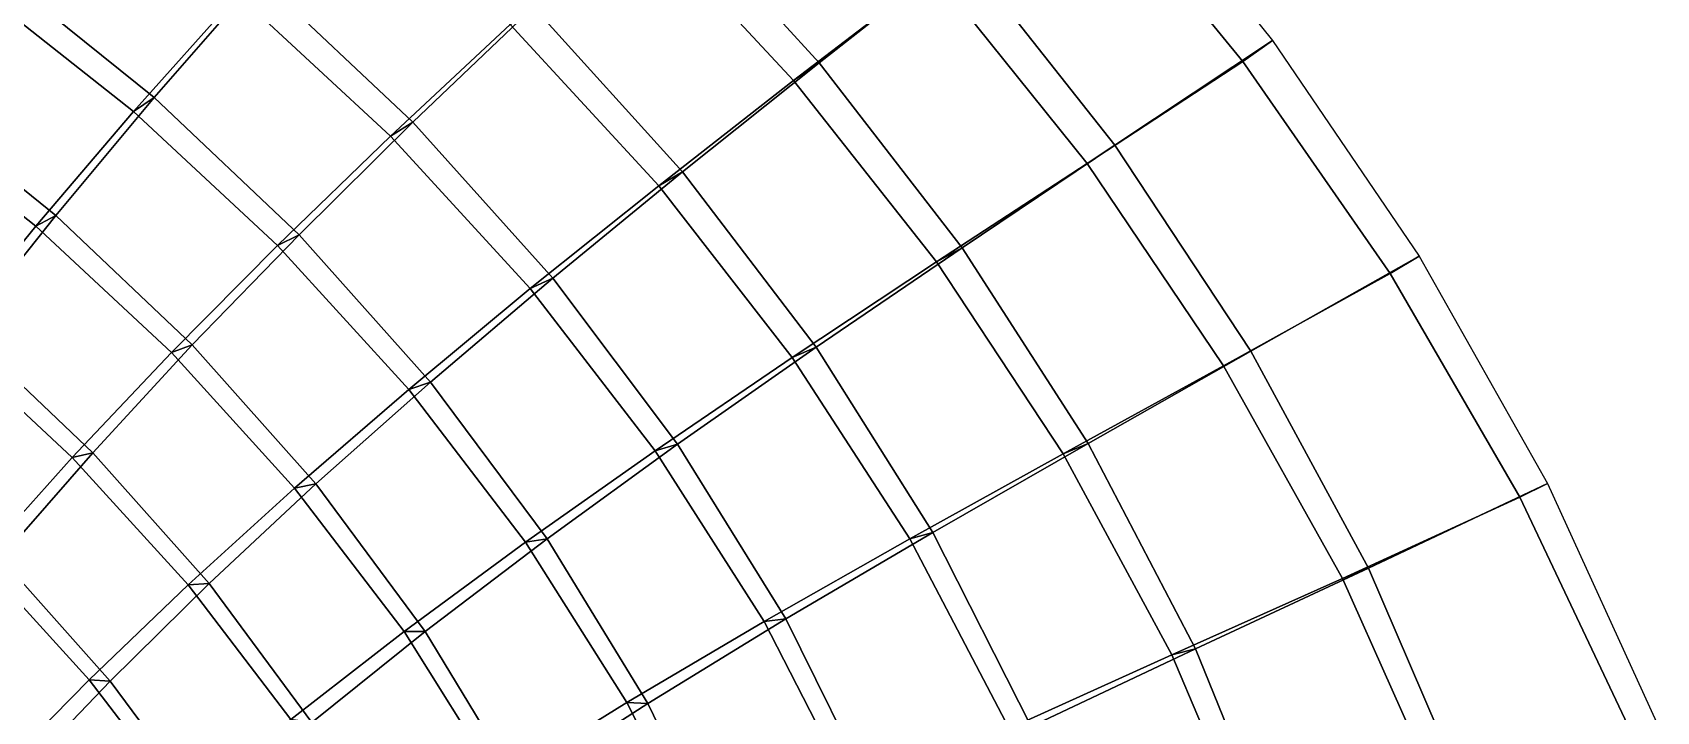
# Model space of a CAD drawing. Header units: metres. Extents: x -2184624 to 1125696, y -1900362 to 1900362.
# Drawn here: x 378008 to 1042518, y 1030950 to 1308779 of the extents above; entities that cross this region are included whole.
import ezdxf

# ---------------------------------------------------------------- set-up
doc = ezdxf.new("R2010")
doc.units = ezdxf.units.M

msp = doc.modelspace()

# ---------------------------------------------------------------- linework, layer by layer
for points in [[(634915.94, 1367382.9, 93050.15), (689085.06, 1416675.4, 56232.43), (758195.3, 1342186.5, 54584.14), (699859.25, 1296426, 89444.375)], [(624709.8, 1358646.6, 65484.8), (678090.44, 1406249.4, 28177.875), (746914.56, 1333172.5, 26085.924), (689429.4, 1289101, 61417.203)], [(363630.8, 1333795.9, 193616.11), (402781.3, 1386018, 166246.88), (470788.34, 1331418.5, 159922.22), (427848.62, 1282122.1, 185681.22)], [(758195.3, 1342186.5, 54584.14), (818400.2, 1388809.8, 14701.871), (885356.3, 1305548.2, 14923.465), (820874.1, 1262637.5, 52743.363)], [(806455.7, 1378618.5, -14701.871), (818400.2, 1388809.8, 14701.871), (885356.3, 1305548.2, 14923.465), (873316.2, 1296870.2, -14923.465)], [(355578.8, 1326915.4, 168179.23), (394437.44, 1377795, 140414), (461997.97, 1324383.8, 133674.19), (419382.44, 1276426.6, 159831.25)], [(470788.34, 1331418.5, 159922.22), (516275.7, 1381805.6, 130262.016), (583014.6, 1319184.1, 125175.86), (533666.3, 1272061.9, 153040.28)], [(746914.56, 1333172.5, 26085.924), (806455.7, 1378618.5, -14701.871), (873316.2, 1296870.2, -14923.465), (809516.75, 1255117.2, 23767.73)], [(461997.97, 1324383.8, 133674.19), (507042.62, 1373325.1, 103588.16), (573433.75, 1312008.9, 98062.266), (524564.3, 1266332.9, 126350.59)], [(583014.6, 1319184.1, 125175.86), (634915.94, 1367382.9, 93050.15), (699859.25, 1296426, 89444.375), (643989.8, 1251810.9, 119578.234)], [(624709.8, 1358646.6, 65484.8), (634915.94, 1367382.9, 93050.15), (699859.25, 1296426, 89444.375), (689429.4, 1289101, 61417.203)], [(689429.4, 1289101, 61417.203), (699859.25, 1296426, 89444.375), (634915.94, 1367382.9, 93050.15), (624709.8, 1358646.6, 65484.8)], [(573433.75, 1312008.9, 98062.266), (624709.8, 1358646.6, 65484.8), (689429.4, 1289101, 61417.203), (634229.3, 1246053.6, 91994.5)], [(746914.56, 1333172.5, 26085.924), (758195.3, 1342186.5, 54584.14), (699859.25, 1296426, 89444.375), (689429.4, 1289101, 61417.203)], [(689429.4, 1289101, 61417.203), (699859.25, 1296426, 89444.375), (758195.3, 1342186.5, 54584.14), (746914.56, 1333172.5, 26085.924)], [(699859.25, 1296426, 89444.375), (758195.3, 1342186.5, 54584.14), (820874.1, 1262637.5, 52743.363), (758407.25, 1220727.9, 85419.63)], [(746914.56, 1333172.5, 26085.924), (758195.3, 1342186.5, 54584.14), (820874.1, 1262637.5, 52743.363), (809516.75, 1255117.2, 23767.73)], [(809516.75, 1255117.2, 23767.73), (820874.1, 1262637.5, 52743.363), (758195.3, 1342186.5, 54584.14), (746914.56, 1333172.5, 26085.924)], [(326957.66, 1282731.5, 217369.72), (363630.8, 1333795.9, 193616.11), (427848.62, 1282122.1, 185681.22), (387589.3, 1233918.1, 207892.05)], [(355578.8, 1326915.4, 168179.23), (363630.8, 1333795.9, 193616.11), (427848.62, 1282122.1, 185681.22), (419382.44, 1276426.6, 159831.25)], [(419382.44, 1276426.6, 159831.25), (427848.62, 1282122.1, 185681.22), (363630.8, 1333795.9, 193616.11), (355578.8, 1326915.4, 168179.23)], [(461997.97, 1324383.8, 133674.19), (470788.34, 1331418.5, 159922.22), (427848.62, 1282122.1, 185681.22), (419382.44, 1276426.6, 159831.25)], [(419382.44, 1276426.6, 159831.25), (427848.62, 1282122.1, 185681.22), (470788.34, 1331418.5, 159922.22), (461997.97, 1324383.8, 133674.19)], [(427848.62, 1282122.1, 185681.22), (470788.34, 1331418.5, 159922.22), (533666.3, 1272061.9, 153040.28), (487084.7, 1225983.4, 177056.89)], [(461997.97, 1324383.8, 133674.19), (470788.34, 1331418.5, 159922.22), (533666.3, 1272061.9, 153040.28), (524564.3, 1266332.9, 126350.59)], [(524564.3, 1266332.9, 126350.59), (533666.3, 1272061.9, 153040.28), (470788.34, 1331418.5, 159922.22), (461997.97, 1324383.8, 133674.19)], [(689429.4, 1289101, 61417.203), (746914.56, 1333172.5, 26085.924), (809516.75, 1255117.2, 23767.73), (747960.25, 1214913.4, 56896.34)], [(319101.22, 1277095.5, 192301.62), (355578.8, 1326915.4, 168179.23), (419382.44, 1276426.6, 159831.25), (379341, 1229467.1, 182418.27)], [(419382.44, 1276426.6, 159831.25), (461997.97, 1324383.8, 133674.19), (524564.3, 1266332.9, 126350.59), (478330.5, 1221597.6, 150770.45)], [(573433.75, 1312008.9, 98062.266), (583014.6, 1319184.1, 125175.86), (533666.3, 1272061.9, 153040.28), (524564.3, 1266332.9, 126350.59)], [(524564.3, 1266332.9, 126350.59), (533666.3, 1272061.9, 153040.28), (583014.6, 1319184.1, 125175.86), (573433.75, 1312008.9, 98062.266)], [(533666.3, 1272061.9, 153040.28), (583014.6, 1319184.1, 125175.86), (643989.8, 1251810.9, 119578.234), (590909.5, 1208264, 145475)], [(573433.75, 1312008.9, 98062.266), (583014.6, 1319184.1, 125175.86), (643989.8, 1251810.9, 119578.234), (634229.3, 1246053.6, 91994.5)], [(634229.3, 1246053.6, 91994.5), (643989.8, 1251810.9, 119578.234), (583014.6, 1319184.1, 125175.86), (573433.75, 1312008.9, 98062.266)], [(524564.3, 1266332.9, 126350.59), (573433.75, 1312008.9, 98062.266), (634229.3, 1246053.6, 91994.5), (581655.5, 1203964.8, 118316.31)], [(873316.2, 1296870.2, -14923.465), (885356.3, 1305548.2, 14923.465), (820874.1, 1262637.5, 52743.363), (809516.75, 1255117.2, 23767.73)], [(809516.75, 1255117.2, 23767.73), (820874.1, 1262637.5, 52743.363), (885356.3, 1305548.2, 14923.465), (873316.2, 1296870.2, -14923.465)], [(820874.1, 1262637.5, 52743.363), (885356.3, 1305548.2, 14923.465), (945383.3, 1217239.5, 15160.942), (876571.4, 1178351.1, 50648.98)], [(873316.2, 1296870.2, -14923.465), (885356.3, 1305548.2, 14923.465), (945383.3, 1217239.5, 15160.942), (933503.06, 1210129.5, -15160.942)], [(689429.4, 1289101, 61417.203), (699859.25, 1296426, 89444.375), (643989.8, 1251810.9, 119578.234), (634229.3, 1246053.6, 91994.5)], [(634229.3, 1246053.6, 91994.5), (643989.8, 1251810.9, 119578.234), (699859.25, 1296426, 89444.375), (689429.4, 1289101, 61417.203)], [(643989.8, 1251810.9, 119578.234), (699859.25, 1296426, 89444.375), (758407.25, 1220727.9, 85419.63), (698655.75, 1180028.5, 113336.76)], [(689429.4, 1289101, 61417.203), (699859.25, 1296426, 89444.375), (758407.25, 1220727.9, 85419.63), (747960.25, 1214913.4, 56896.34)], [(747960.25, 1214913.4, 56896.34), (758407.25, 1220727.9, 85419.63), (699859.25, 1296426, 89444.375), (689429.4, 1289101, 61417.203)], [(809516.75, 1255117.2, 23767.73), (873316.2, 1296870.2, -14923.465), (933503.06, 1210129.5, -15160.942), (865386.1, 1172397.9, 21158.785)], [(292834.3, 1232847.2, 237814.42), (326957.66, 1282731.5, 217369.72), (387589.3, 1233918.1, 207892.05), (350083.53, 1186807.8, 226879.16)], [(319101.22, 1277095.5, 192301.62), (326957.66, 1282731.5, 217369.72), (387589.3, 1233918.1, 207892.05), (379341, 1229467.1, 182418.27)], [(379341, 1229467.1, 182418.27), (387589.3, 1233918.1, 207892.05), (326957.66, 1282731.5, 217369.72), (319101.22, 1277095.5, 192301.62)], [(634229.3, 1246053.6, 91994.5), (689429.4, 1289101, 61417.203), (747960.25, 1214913.4, 56896.34), (688915.4, 1175806, 85251.01)], [(285086.7, 1228369, 213092.95), (319101.22, 1277095.5, 192301.62), (379341, 1229467.1, 182418.27), (341957.78, 1183516, 201764.22)], [(419382.44, 1276426.6, 159831.25), (427848.62, 1282122.1, 185681.22), (387589.3, 1233918.1, 207892.05), (379341, 1229467.1, 182418.27)], [(379341, 1229467.1, 182418.27), (387589.3, 1233918.1, 207892.05), (427848.62, 1282122.1, 185681.22), (419382.44, 1276426.6, 159831.25)], [(379341, 1229467.1, 182418.27), (419382.44, 1276426.6, 159831.25), (478330.5, 1221597.6, 150770.45), (434884.88, 1177782.6, 171708.16)], [(387589.3, 1233918.1, 207892.05), (427848.62, 1282122.1, 185681.22), (487084.7, 1225983.4, 177056.89), (443408.5, 1180917.6, 197606.88)], [(419382.44, 1276426.6, 159831.25), (427848.62, 1282122.1, 185681.22), (487084.7, 1225983.4, 177056.89), (478330.5, 1221597.6, 150770.45)], [(478330.5, 1221597.6, 150770.45), (487084.7, 1225983.4, 177056.89), (427848.62, 1282122.1, 185681.22), (419382.44, 1276426.6, 159831.25)], [(524564.3, 1266332.9, 126350.59), (533666.3, 1272061.9, 153040.28), (487084.7, 1225983.4, 177056.89), (478330.5, 1221597.6, 150770.45)], [(478330.5, 1221597.6, 150770.45), (487084.7, 1225983.4, 177056.89), (533666.3, 1272061.9, 153040.28), (524564.3, 1266332.9, 126350.59)], [(487084.7, 1225983.4, 177056.89), (533666.3, 1272061.9, 153040.28), (590909.5, 1208264, 145475), (540848.75, 1165701.8, 167593.1)], [(524564.3, 1266332.9, 126350.59), (533666.3, 1272061.9, 153040.28), (590909.5, 1208264, 145475), (581655.5, 1203964.8, 118316.31)], [(581655.5, 1203964.8, 118316.31), (590909.5, 1208264, 145475), (533666.3, 1272061.9, 153040.28), (524564.3, 1266332.9, 126350.59)], [(478330.5, 1221597.6, 150770.45), (524564.3, 1266332.9, 126350.59), (581655.5, 1203964.8, 118316.31), (531955.75, 1162760.2, 140847.4)], [(809516.75, 1255117.2, 23767.73), (820874.1, 1262637.5, 52743.363), (758407.25, 1220727.9, 85419.63), (747960.25, 1214913.4, 56896.34)], [(747960.25, 1214913.4, 56896.34), (758407.25, 1220727.9, 85419.63), (820874.1, 1262637.5, 52743.363), (809516.75, 1255117.2, 23767.73)], [(758407.25, 1220727.9, 85419.63), (820874.1, 1262637.5, 52743.363), (876571.4, 1178351.1, 50648.98), (809975.9, 1140644, 80849.58)], [(809516.75, 1255117.2, 23767.73), (820874.1, 1262637.5, 52743.363), (876571.4, 1178351.1, 50648.98), (865386.1, 1172397.9, 21158.785)], [(865386.1, 1172397.9, 21158.785), (876571.4, 1178351.1, 50648.98), (820874.1, 1262637.5, 52743.363), (809516.75, 1255117.2, 23767.73)], [(634229.3, 1246053.6, 91994.5), (643989.8, 1251810.9, 119578.234), (590909.5, 1208264, 145475), (581655.5, 1203964.8, 118316.31)], [(581655.5, 1203964.8, 118316.31), (590909.5, 1208264, 145475), (643989.8, 1251810.9, 119578.234), (634229.3, 1246053.6, 91994.5)], [(590909.5, 1208264, 145475), (643989.8, 1251810.9, 119578.234), (698655.75, 1180028.5, 113336.76), (641979.94, 1140382.5, 137056.61)], [(634229.3, 1246053.6, 91994.5), (643989.8, 1251810.9, 119578.234), (698655.75, 1180028.5, 113336.76), (688915.4, 1175806, 85251.01)], [(688915.4, 1175806, 85251.01), (698655.75, 1180028.5, 113336.76), (643989.8, 1251810.9, 119578.234), (634229.3, 1246053.6, 91994.5)], [(747960.25, 1214913.4, 56896.34), (809516.75, 1255117.2, 23767.73), (865386.1, 1172397.9, 21158.785), (799758.75, 1136439.8, 51793.582)], [(581655.5, 1203964.8, 118316.31), (634229.3, 1246053.6, 91994.5), (688915.4, 1175806, 85251.01), (632763.44, 1137646, 109401.95)], [(379341, 1229467.1, 182418.27), (387589.3, 1233918.1, 207892.05), (350083.53, 1186807.8, 226879.16), (341957.78, 1183516, 201764.22)], [(341957.78, 1183516, 201764.22), (350083.53, 1186807.8, 226879.16), (387589.3, 1233918.1, 207892.05), (379341, 1229467.1, 182418.27)], [(341957.78, 1183516, 201764.22), (379341, 1229467.1, 182418.27), (434884.88, 1177782.6, 171708.16), (394310.03, 1134875.6, 189511.22)], [(350083.53, 1186807.8, 226879.16), (387589.3, 1233918.1, 207892.05), (443408.5, 1180917.6, 197606.88), (402707.66, 1136844.1, 215033.9)], [(379341, 1229467.1, 182418.27), (387589.3, 1233918.1, 207892.05), (443408.5, 1180917.6, 197606.88), (434884.88, 1177782.6, 171708.16)], [(434884.88, 1177782.6, 171708.16), (443408.5, 1180917.6, 197606.88), (387589.3, 1233918.1, 207892.05), (379341, 1229467.1, 182418.27)], [(478330.5, 1221597.6, 150770.45), (487084.7, 1225983.4, 177056.89), (443408.5, 1180917.6, 197606.88), (434884.88, 1177782.6, 171708.16)], [(434884.88, 1177782.6, 171708.16), (443408.5, 1180917.6, 197606.88), (487084.7, 1225983.4, 177056.89), (478330.5, 1221597.6, 150770.45)], [(443408.5, 1180917.6, 197606.88), (487084.7, 1225983.4, 177056.89), (540848.75, 1165701.8, 167593.1), (493946.9, 1124056.6, 186345.73)], [(478330.5, 1221597.6, 150770.45), (487084.7, 1225983.4, 177056.89), (540848.75, 1165701.8, 167593.1), (531955.75, 1162760.2, 140847.4)], [(531955.75, 1162760.2, 140847.4), (540848.75, 1165701.8, 167593.1), (487084.7, 1225983.4, 177056.89), (478330.5, 1221597.6, 150770.45)], [(434884.88, 1177782.6, 171708.16), (478330.5, 1221597.6, 150770.45), (531955.75, 1162760.2, 140847.4), (485285.6, 1122380.9, 160005.14)], [(747960.25, 1214913.4, 56896.34), (758407.25, 1220727.9, 85419.63), (698655.75, 1180028.5, 113336.76), (688915.4, 1175806, 85251.01)], [(688915.4, 1175806, 85251.01), (698655.75, 1180028.5, 113336.76), (758407.25, 1220727.9, 85419.63), (747960.25, 1214913.4, 56896.34)], [(698655.75, 1180028.5, 113336.76), (758407.25, 1220727.9, 85419.63), (809975.9, 1140644, 80849.58), (746417.8, 1104221.1, 106266.05)], [(747960.25, 1214913.4, 56896.34), (758407.25, 1220727.9, 85419.63), (809975.9, 1140644, 80849.58), (799758.75, 1136439.8, 51793.582)], [(799758.75, 1136439.8, 51793.582), (809975.9, 1140644, 80849.58), (758407.25, 1220727.9, 85419.63), (747960.25, 1214913.4, 56896.34)], [(933503.06, 1210129.5, -15160.942), (945383.3, 1217239.5, 15160.942), (876571.4, 1178351.1, 50648.98), (865386.1, 1172397.9, 21158.785)], [(865386.1, 1172397.9, 21158.785), (876571.4, 1178351.1, 50648.98), (945383.3, 1217239.5, 15160.942), (933503.06, 1210129.5, -15160.942)], [(876571.4, 1178351.1, 50648.98), (945383.3, 1217239.5, 15160.942), (997958.9, 1124182.1, 15415.284), (924681.6, 1089670, 48208.688)], [(933503.06, 1210129.5, -15160.942), (945383.3, 1217239.5, 15160.942), (997958.9, 1124182.1, 15415.284), (986545.1, 1118676.4, -15415.284)], [(688915.4, 1175806, 85251.01), (747960.25, 1214913.4, 56896.34), (799758.75, 1136439.8, 51793.582), (736936.3, 1101658.4, 77646.42)], [(865386.1, 1172397.9, 21158.785), (933503.06, 1210129.5, -15160.942), (986545.1, 1118676.4, -15415.284), (913969.25, 1085348.8, 18163.633)], [(581655.5, 1203964.8, 118316.31), (590909.5, 1208264, 145475), (540848.75, 1165701.8, 167593.1), (531955.75, 1162760.2, 140847.4)], [(531955.75, 1162760.2, 140847.4), (540848.75, 1165701.8, 167593.1), (590909.5, 1208264, 145475), (581655.5, 1203964.8, 118316.31)], [(531955.75, 1162760.2, 140847.4), (581655.5, 1203964.8, 118316.31), (632763.44, 1137646, 109401.95), (579765.94, 1100296.8, 129866.445)], [(540848.75, 1165701.8, 167593.1), (590909.5, 1208264, 145475), (641979.94, 1140382.5, 137056.61), (588620.8, 1101646.8, 157091.53)], [(581655.5, 1203964.8, 118316.31), (590909.5, 1208264, 145475), (641979.94, 1140382.5, 137056.61), (632763.44, 1137646, 109401.95)], [(632763.44, 1137646, 109401.95), (641979.94, 1140382.5, 137056.61), (590909.5, 1208264, 145475), (581655.5, 1203964.8, 118316.31)], [(307262.44, 1138590, 218166.36), (341957.78, 1183516, 201764.22), (394310.03, 1134875.6, 189511.22), (356626.94, 1092878.5, 204488.02)], [(315351.38, 1140798.5, 242936.23), (350083.53, 1186807.8, 226879.16), (402707.66, 1136844.1, 215033.9), (364991.94, 1093756.8, 229643.58)], [(341957.78, 1183516, 201764.22), (350083.53, 1186807.8, 226879.16), (402707.66, 1136844.1, 215033.9), (394310.03, 1134875.6, 189511.22)], [(394310.03, 1134875.6, 189511.22), (402707.66, 1136844.1, 215033.9), (350083.53, 1186807.8, 226879.16), (341957.78, 1183516, 201764.22)], [(434884.88, 1177782.6, 171708.16), (443408.5, 1180917.6, 197606.88), (402707.66, 1136844.1, 215033.9), (394310.03, 1134875.6, 189511.22)], [(394310.03, 1134875.6, 189511.22), (402707.66, 1136844.1, 215033.9), (443408.5, 1180917.6, 197606.88), (434884.88, 1177782.6, 171708.16)], [(394310.03, 1134875.6, 189511.22), (434884.88, 1177782.6, 171708.16), (485285.6, 1122380.9, 160005.14), (441719.28, 1082789.8, 176156.6)], [(402707.66, 1136844.1, 215033.9), (443408.5, 1180917.6, 197606.88), (493946.9, 1124056.6, 186345.73), (450263.6, 1083284.2, 202097.31)], [(434884.88, 1177782.6, 171708.16), (443408.5, 1180917.6, 197606.88), (493946.9, 1124056.6, 186345.73), (485285.6, 1122380.9, 160005.14)], [(485285.6, 1122380.9, 160005.14), (493946.9, 1124056.6, 186345.73), (443408.5, 1180917.6, 197606.88), (434884.88, 1177782.6, 171708.16)], [(688915.4, 1175806, 85251.01), (698655.75, 1180028.5, 113336.76), (641979.94, 1140382.5, 137056.61), (632763.44, 1137646, 109401.95)], [(632763.44, 1137646, 109401.95), (641979.94, 1140382.5, 137056.61), (698655.75, 1180028.5, 113336.76), (688915.4, 1175806, 85251.01)], [(641979.94, 1140382.5, 137056.61), (698655.75, 1180028.5, 113336.76), (746417.8, 1104221.1, 106266.05), (686291.1, 1068827.1, 127553.4)], [(688915.4, 1175806, 85251.01), (698655.75, 1180028.5, 113336.76), (746417.8, 1104221.1, 106266.05), (736936.3, 1101658.4, 77646.42)], [(736936.3, 1101658.4, 77646.42), (746417.8, 1104221.1, 106266.05), (698655.75, 1180028.5, 113336.76), (688915.4, 1175806, 85251.01)], [(865386.1, 1172397.9, 21158.785), (876571.4, 1178351.1, 50648.98), (809975.9, 1140644, 80849.58), (799758.75, 1136439.8, 51793.582)], [(799758.75, 1136439.8, 51793.582), (809975.9, 1140644, 80849.58), (876571.4, 1178351.1, 50648.98), (865386.1, 1172397.9, 21158.785)], [(809975.9, 1140644, 80849.58), (876571.4, 1178351.1, 50648.98), (924681.6, 1089670, 48208.688), (853908.7, 1056567.6, 75546.85)], [(865386.1, 1172397.9, 21158.785), (876571.4, 1178351.1, 50648.98), (924681.6, 1089670, 48208.688), (913969.25, 1085348.8, 18163.633)], [(913969.25, 1085348.8, 18163.633), (924681.6, 1089670, 48208.688), (876571.4, 1178351.1, 50648.98), (865386.1, 1172397.9, 21158.785)], [(632763.44, 1137646, 109401.95), (688915.4, 1175806, 85251.01), (736936.3, 1101658.4, 77646.42), (677338.25, 1067800.4, 99378.836)], [(799758.75, 1136439.8, 51793.582), (865386.1, 1172397.9, 21158.785), (913969.25, 1085348.8, 18163.633), (844220.8, 1054076.9, 45920.97)], [(531955.75, 1162760.2, 140847.4), (540848.75, 1165701.8, 167593.1), (493946.9, 1124056.6, 186345.73), (485285.6, 1122380.9, 160005.14)], [(485285.6, 1122380.9, 160005.14), (493946.9, 1124056.6, 186345.73), (540848.75, 1165701.8, 167593.1), (531955.75, 1162760.2, 140847.4)], [(493946.9, 1124056.6, 186345.73), (540848.75, 1165701.8, 167593.1), (588620.8, 1101646.8, 157091.53), (538710.7, 1063711.5, 173890.36)], [(531955.75, 1162760.2, 140847.4), (540848.75, 1165701.8, 167593.1), (588620.8, 1101646.8, 157091.53), (579765.94, 1100296.8, 129866.445)], [(579765.94, 1100296.8, 129866.445), (588620.8, 1101646.8, 157091.53), (540848.75, 1165701.8, 167593.1), (531955.75, 1162760.2, 140847.4)], [(485285.6, 1122380.9, 160005.14), (531955.75, 1162760.2, 140847.4), (579765.94, 1100296.8, 129866.445), (530074.3, 1063654.2, 147095.89)], [(394310.03, 1134875.6, 189511.22), (402707.66, 1136844.1, 215033.9), (364991.94, 1093756.8, 229643.58), (356626.94, 1092878.5, 204488.02)], [(356626.94, 1092878.5, 204488.02), (364991.94, 1093756.8, 229643.58), (402707.66, 1136844.1, 215033.9), (394310.03, 1134875.6, 189511.22)], [(364991.94, 1093756.8, 229643.58), (402707.66, 1136844.1, 215033.9), (450263.6, 1083284.2, 202097.31), (409792.3, 1043364.9, 215165)], [(394310.03, 1134875.6, 189511.22), (402707.66, 1136844.1, 215033.9), (450263.6, 1083284.2, 202097.31), (441719.28, 1082789.8, 176156.6)], [(441719.28, 1082789.8, 176156.6), (450263.6, 1083284.2, 202097.31), (402707.66, 1136844.1, 215033.9), (394310.03, 1134875.6, 189511.22)], [(632763.44, 1137646, 109401.95), (641979.94, 1140382.5, 137056.61), (588620.8, 1101646.8, 157091.53), (579765.94, 1100296.8, 129866.445)], [(579765.94, 1100296.8, 129866.445), (588620.8, 1101646.8, 157091.53), (641979.94, 1140382.5, 137056.61), (632763.44, 1137646, 109401.95)], [(579765.94, 1100296.8, 129866.445), (632763.44, 1137646, 109401.95), (677338.25, 1067800.4, 99378.836), (621232.44, 1034652.6, 117568.805)], [(588620.8, 1101646.8, 157091.53), (641979.94, 1140382.5, 137056.61), (686291.1, 1068827.1, 127553.4), (629838.94, 1034245.75, 145287.14)], [(632763.44, 1137646, 109401.95), (641979.94, 1140382.5, 137056.61), (686291.1, 1068827.1, 127553.4), (677338.25, 1067800.4, 99378.836)], [(677338.25, 1067800.4, 99378.836), (686291.1, 1068827.1, 127553.4), (641979.94, 1140382.5, 137056.61), (632763.44, 1137646, 109401.95)], [(799758.75, 1136439.8, 51793.582), (809975.9, 1140644, 80849.58), (746417.8, 1104221.1, 106266.05), (736936.3, 1101658.4, 77646.42)], [(736936.3, 1101658.4, 77646.42), (746417.8, 1104221.1, 106266.05), (809975.9, 1140644, 80849.58), (799758.75, 1136439.8, 51793.582)], [(736936.3, 1101658.4, 77646.42), (799758.75, 1136439.8, 51793.582), (844220.8, 1054076.9, 45920.97), (777668, 1024065.44, 68917.99)], [(746417.8, 1104221.1, 106266.05), (809975.9, 1140644, 80849.58), (853908.7, 1056567.6, 75546.85), (786601.9, 1024830.94, 98099.79)], [(799758.75, 1136439.8, 51793.582), (809975.9, 1140644, 80849.58), (853908.7, 1056567.6, 75546.85), (844220.8, 1054076.9, 45920.97)], [(844220.8, 1054076.9, 45920.97), (853908.7, 1056567.6, 75546.85), (809975.9, 1140644, 80849.58), (799758.75, 1136439.8, 51793.582)], [(356626.94, 1092878.5, 204488.02), (394310.03, 1134875.6, 189511.22), (441719.28, 1082789.8, 176156.6), (401263.44, 1043973.4, 189620.78)], [(485285.6, 1122380.9, 160005.14), (493946.9, 1124056.6, 186345.73), (450263.6, 1083284.2, 202097.31), (441719.28, 1082789.8, 176156.6)], [(441719.28, 1082789.8, 176156.6), (450263.6, 1083284.2, 202097.31), (493946.9, 1124056.6, 186345.73), (485285.6, 1122380.9, 160005.14)], [(450263.6, 1083284.2, 202097.31), (493946.9, 1124056.6, 186345.73), (538710.7, 1063711.5, 173890.36), (492289.5, 1026507, 187838.45)], [(485285.6, 1122380.9, 160005.14), (493946.9, 1124056.6, 186345.73), (538710.7, 1063711.5, 173890.36), (530074.3, 1063654.2, 147095.89)], [(530074.3, 1063654.2, 147095.89), (538710.7, 1063711.5, 173890.36), (493946.9, 1124056.6, 186345.73), (485285.6, 1122380.9, 160005.14)], [(986545.1, 1118676.4, -15415.284), (997958.9, 1124182.1, 15415.284), (924681.6, 1089670, 48208.688), (913969.25, 1085348.8, 18163.633)], [(913969.25, 1085348.8, 18163.633), (924681.6, 1089670, 48208.688), (997958.9, 1124182.1, 15415.284), (986545.1, 1118676.4, -15415.284)], [(924681.6, 1089670, 48208.688), (997958.9, 1124182.1, 15415.284), (1042517.8, 1026658.2, 15686.759), (964503.7, 996958.94, 45274.066)], [(986545.1, 1118676.4, -15415.284), (997958.9, 1124182.1, 15415.284), (1042517.8, 1026658.2, 15686.759), (1031949.44, 1022769.44, -15686.759)], [(441719.28, 1082789.8, 176156.6), (485285.6, 1122380.9, 160005.14), (530074.3, 1063654.2, 147095.89), (483745.75, 1027655.1, 161476.83)], [(913969.25, 1085348.8, 18163.633), (986545.1, 1118676.4, -15415.284), (1031949.44, 1022769.44, -15686.759), (954637.06, 994326.3, 14632.138)], [(736936.3, 1101658.4, 77646.42), (746417.8, 1104221.1, 106266.05), (686291.1, 1068827.1, 127553.4), (677338.25, 1067800.4, 99378.836)], [(677338.25, 1067800.4, 99378.836), (686291.1, 1068827.1, 127553.4), (746417.8, 1104221.1, 106266.05), (736936.3, 1101658.4, 77646.42)], [(686291.1, 1068827.1, 127553.4), (746417.8, 1104221.1, 106266.05), (786601.9, 1024830.94, 98099.79), (723184.25, 994077.4, 116640.664)], [(736936.3, 1101658.4, 77646.42), (746417.8, 1104221.1, 106266.05), (786601.9, 1024830.94, 98099.79), (777668, 1024065.44, 68917.99)], [(777668, 1024065.44, 68917.99), (786601.9, 1024830.94, 98099.79), (746417.8, 1104221.1, 106266.05), (736936.3, 1101658.4, 77646.42)], [(579765.94, 1100296.8, 129866.445), (588620.8, 1101646.8, 157091.53), (538710.7, 1063711.5, 173890.36), (530074.3, 1063654.2, 147095.89)], [(530074.3, 1063654.2, 147095.89), (538710.7, 1063711.5, 173890.36), (588620.8, 1101646.8, 157091.53), (579765.94, 1100296.8, 129866.445)], [(530074.3, 1063654.2, 147095.89), (579765.94, 1100296.8, 129866.445), (621232.44, 1034652.6, 117568.805), (568752.4, 1002063.3, 132703.94)], [(538710.7, 1063711.5, 173890.36), (588620.8, 1101646.8, 157091.53), (629838.94, 1034245.75, 145287.14), (577171.75, 1000321.2, 159954.66)], [(579765.94, 1100296.8, 129866.445), (588620.8, 1101646.8, 157091.53), (629838.94, 1034245.75, 145287.14), (621232.44, 1034652.6, 117568.805)], [(621232.44, 1034652.6, 117568.805), (629838.94, 1034245.75, 145287.14), (588620.8, 1101646.8, 157091.53), (579765.94, 1100296.8, 129866.445)], [(677338.25, 1067800.4, 99378.836), (736936.3, 1101658.4, 77646.42), (777668, 1024065.44, 68917.99), (714766.5, 994927.1, 87930.49)], [(321805.28, 1051805.8, 216910.83), (356626.94, 1092878.5, 204488.02), (401263.44, 1043973.4, 189620.78), (363870.06, 1005941.44, 200674.4)], [(330221.03, 1051663.2, 241706.02), (364991.94, 1093756.8, 229643.58), (409792.3, 1043364.9, 215165), (372473.3, 1004301.94, 225824.34)], [(356626.94, 1092878.5, 204488.02), (364991.94, 1093756.8, 229643.58), (409792.3, 1043364.9, 215165), (401263.44, 1043973.4, 189620.78)], [(401263.44, 1043973.4, 189620.78), (409792.3, 1043364.9, 215165), (364991.94, 1093756.8, 229643.58), (356626.94, 1092878.5, 204488.02)], [(441719.28, 1082789.8, 176156.6), (450263.6, 1083284.2, 202097.31), (409792.3, 1043364.9, 215165), (401263.44, 1043973.4, 189620.78)], [(401263.44, 1043973.4, 189620.78), (409792.3, 1043364.9, 215165), (450263.6, 1083284.2, 202097.31), (441719.28, 1082789.8, 176156.6)], [(409792.3, 1043364.9, 215165), (450263.6, 1083284.2, 202097.31), (492289.5, 1026507, 187838.45), (449326.38, 990002.5, 199263.16)], [(441719.28, 1082789.8, 176156.6), (450263.6, 1083284.2, 202097.31), (492289.5, 1026507, 187838.45), (483745.75, 1027655.1, 161476.83)], [(483745.75, 1027655.1, 161476.83), (492289.5, 1026507, 187838.45), (450263.6, 1083284.2, 202097.31), (441719.28, 1082789.8, 176156.6)], [(913969.25, 1085348.8, 18163.633), (924681.6, 1089670, 48208.688), (853908.7, 1056567.6, 75546.85), (844220.8, 1054076.9, 45920.97)], [(844220.8, 1054076.9, 45920.97), (853908.7, 1056567.6, 75546.85), (924681.6, 1089670, 48208.688), (913969.25, 1085348.8, 18163.633)], [(844220.8, 1054076.9, 45920.97), (913969.25, 1085348.8, 18163.633), (954637.06, 994326.3, 14632.138), (880637.7, 968285.2, 38991.395)], [(853908.7, 1056567.6, 75546.85), (924681.6, 1089670, 48208.688), (964503.7, 996958.94, 45274.066), (889426.7, 968949.06, 69220.54)], [(913969.25, 1085348.8, 18163.633), (924681.6, 1089670, 48208.688), (964503.7, 996958.94, 45274.066), (954637.06, 994326.3, 14632.138)], [(954637.06, 994326.3, 14632.138), (964503.7, 996958.94, 45274.066), (924681.6, 1089670, 48208.688), (913969.25, 1085348.8, 18163.633)], [(401263.44, 1043973.4, 189620.78), (441719.28, 1082789.8, 176156.6), (483745.75, 1027655.1, 161476.83), (440764.88, 992273.9, 173337)], [(530074.3, 1063654.2, 147095.89), (538710.7, 1063711.5, 173890.36), (492289.5, 1026507, 187838.45), (483745.75, 1027655.1, 161476.83)], [(483745.75, 1027655.1, 161476.83), (492289.5, 1026507, 187838.45), (538710.7, 1063711.5, 173890.36), (530074.3, 1063654.2, 147095.89)], [(483745.75, 1027655.1, 161476.83), (530074.3, 1063654.2, 147095.89), (568752.4, 1002063.3, 132703.94), (519929, 969942.75, 145188.02)], [(492289.5, 1026507, 187838.45), (538710.7, 1063711.5, 173890.36), (577171.75, 1000321.2, 159954.66), (528299.44, 966959.5, 171960.73)], [(530074.3, 1063654.2, 147095.89), (538710.7, 1063711.5, 173890.36), (577171.75, 1000321.2, 159954.66), (568752.4, 1002063.3, 132703.94)], [(568752.4, 1002063.3, 132703.94), (577171.75, 1000321.2, 159954.66), (538710.7, 1063711.5, 173890.36), (530074.3, 1063654.2, 147095.89)], [(677338.25, 1067800.4, 99378.836), (686291.1, 1068827.1, 127553.4), (629838.94, 1034245.75, 145287.14), (621232.44, 1034652.6, 117568.805)], [(621232.44, 1034652.6, 117568.805), (629838.94, 1034245.75, 145287.14), (686291.1, 1068827.1, 127553.4), (677338.25, 1067800.4, 99378.836)], [(621232.44, 1034652.6, 117568.805), (677338.25, 1067800.4, 99378.836), (714766.5, 994927.1, 87930.49), (655771.44, 966361.2, 103606.43)], [(629838.94, 1034245.75, 145287.14), (686291.1, 1068827.1, 127553.4), (723184.25, 994077.4, 116640.664), (663879.3, 964006.94, 131818.94)], [(677338.25, 1067800.4, 99378.836), (686291.1, 1068827.1, 127553.4), (723184.25, 994077.4, 116640.664), (714766.5, 994927.1, 87930.49)], [(714766.5, 994927.1, 87930.49), (723184.25, 994077.4, 116640.664), (686291.1, 1068827.1, 127553.4), (677338.25, 1067800.4, 99378.836)], [(844220.8, 1054076.9, 45920.97), (853908.7, 1056567.6, 75546.85), (786601.9, 1024830.94, 98099.79), (777668, 1024065.44, 68917.99)], [(777668, 1024065.44, 68917.99), (786601.9, 1024830.94, 98099.79), (853908.7, 1056567.6, 75546.85), (844220.8, 1054076.9, 45920.97)], [(777668, 1024065.44, 68917.99), (844220.8, 1054076.9, 45920.97), (880637.7, 968285.2, 38991.395), (810379.25, 943574.44, 58677.28)], [(786601.9, 1024830.94, 98099.79), (853908.7, 1056567.6, 75546.85), (889426.7, 968949.06, 69220.54), (818413.75, 942382.06, 88438.516)], [(844220.8, 1054076.9, 45920.97), (853908.7, 1056567.6, 75546.85), (889426.7, 968949.06, 69220.54), (880637.7, 968285.2, 38991.395)], [(880637.7, 968285.2, 38991.395), (889426.7, 968949.06, 69220.54), (853908.7, 1056567.6, 75546.85), (844220.8, 1054076.9, 45920.97)], [(401263.44, 1043973.4, 189620.78), (409792.3, 1043364.9, 215165), (372473.3, 1004301.94, 225824.34), (363870.06, 1005941.44, 200674.4)], [(363870.06, 1005941.44, 200674.4), (401263.44, 1043973.4, 189620.78), (440764.88, 992273.9, 173337), (401057.66, 957516.4, 182955.89)], [(363870.06, 1005941.44, 200674.4), (372473.3, 1004301.94, 225824.34), (409792.3, 1043364.9, 215165), (401263.44, 1043973.4, 189620.78)], [(372473.3, 1004301.94, 225824.34), (409792.3, 1043364.9, 215165), (449326.38, 990002.5, 199263.16), (409733.28, 954199, 208444.02)], [(401263.44, 1043973.4, 189620.78), (409792.3, 1043364.9, 215165), (449326.38, 990002.5, 199263.16), (440764.88, 992273.9, 173337)], [(440764.88, 992273.9, 173337), (449326.38, 990002.5, 199263.16), (409792.3, 1043364.9, 215165), (401263.44, 1043973.4, 189620.78)], [(621232.44, 1034652.6, 117568.805), (629838.94, 1034245.75, 145287.14), (577171.75, 1000321.2, 159954.66), (568752.4, 1002063.3, 132703.94)], [(568752.4, 1002063.3, 132703.94), (621232.44, 1034652.6, 117568.805), (655771.44, 966361.2, 103606.43), (600783.4, 938163.75, 116467.79)], [(568752.4, 1002063.3, 132703.94), (577171.75, 1000321.2, 159954.66), (629838.94, 1034245.75, 145287.14), (621232.44, 1034652.6, 117568.805)], [(577171.75, 1000321.2, 159954.66), (629838.94, 1034245.75, 145287.14), (663879.3, 964006.94, 131818.94), (608759, 934413.6, 144159.83)], [(621232.44, 1034652.6, 117568.805), (629838.94, 1034245.75, 145287.14), (663879.3, 964006.94, 131818.94), (655771.44, 966361.2, 103606.43)], [(655771.44, 966361.2, 103606.43), (663879.3, 964006.94, 131818.94), (629838.94, 1034245.75, 145287.14), (621232.44, 1034652.6, 117568.805)]]:
    msp.add_3dface(points)

doc.saveas('drawing.dxf')
